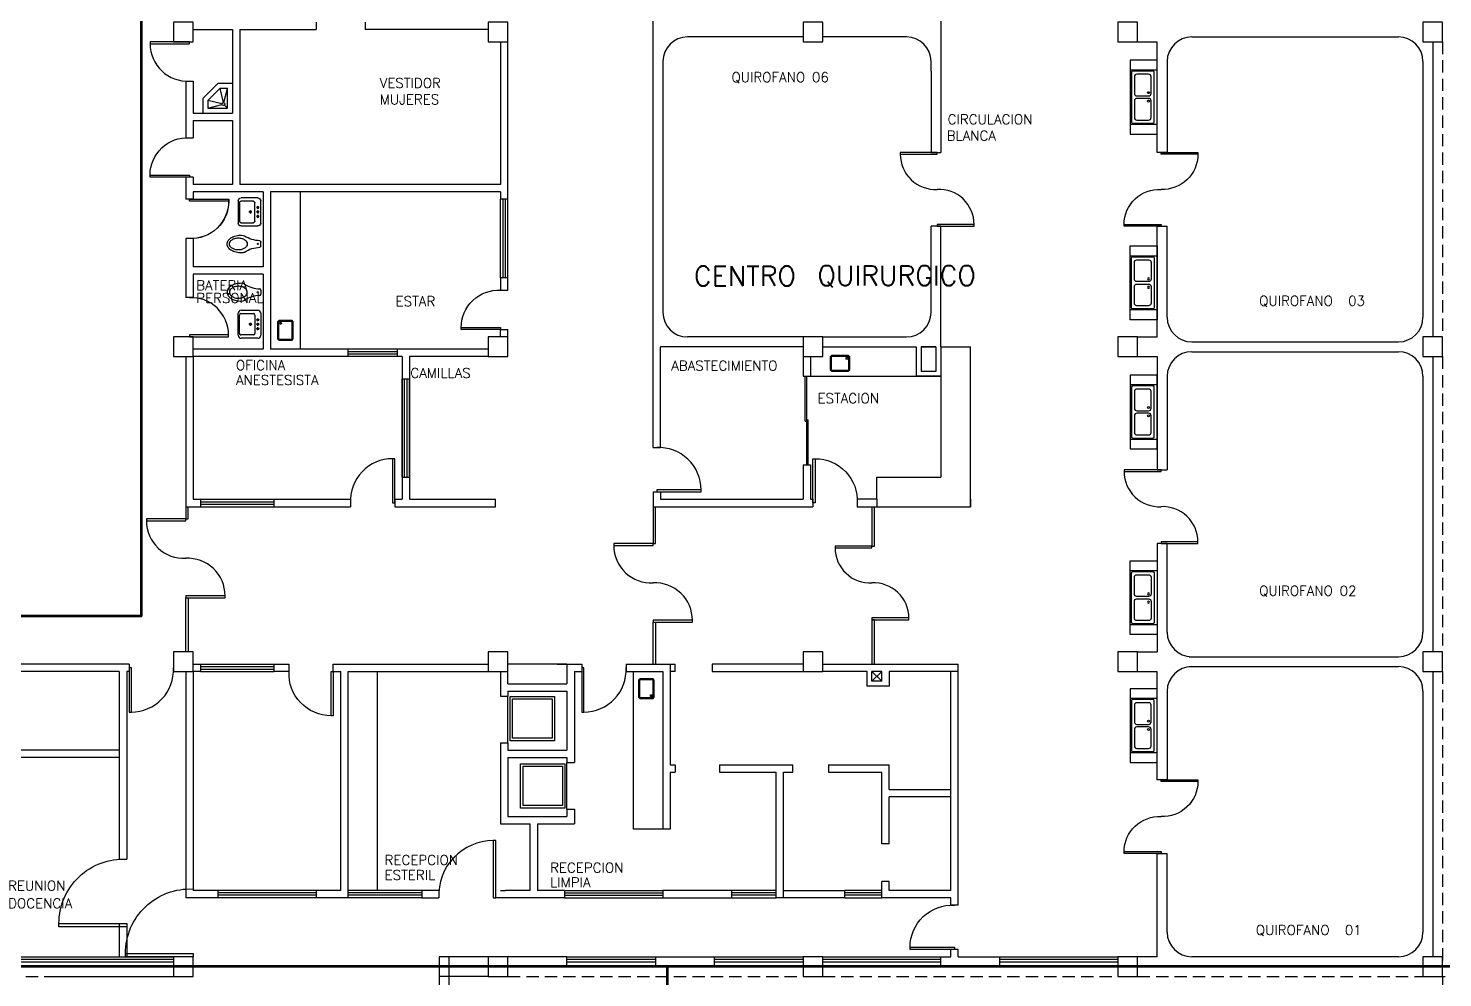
# Model space of a CAD drawing. Header units: metres. Extents: x 51 to 18146, y -212 to 18074.
# Drawn here: x 161.98 to 190.74, y 90.52 to 109.82 of the extents above; entities that cross this region are included whole.
import ezdxf

# ---------------------------------------------------------------- set-up
doc = ezdxf.new("R2010")
doc.units = ezdxf.units.M
doc.linetypes.add('HIDDEN', pattern=[0.375, 0.25, -0.125])
doc.layers.get('0').update_dxf_attribs({"color": 250})
for name, color, linetype in [('AY', 1, 'Continuous'), ('COL', 2, 'Continuous'), ('MU', 1, 'Continuous'), ('NO', 250, 'Continuous'), ('PA', 7, 'Continuous'), ('PU', 1, 'Continuous'), ('SA', 1, 'Continuous'), ('TA', 3, 'Continuous'), ('VE', 5, 'Continuous')]:
    doc.layers.add(name, color=color, linetype=linetype)
doc.layers.add('ZONAS', color=20, linetype='Continuous', lineweight=50)
doc.layers.get('0').freeze()
doc.styles.add('ROMANS', font='romans', dxfattribs={"height": 0.13})

# ---------------------------------------------------------------- blocks, each defined once
blk = doc.blocks.new('AS-28')
at = {"color": 0}
for points in [[(-0.201, 0.149), (-0.201, -0.121), (-0.176, -0.146), (0.174, -0.146), (0.199, -0.121), (0.199, 0.149), (0.174, 0.174), (-0.176, 0.174)], [(-0.181, 0.141), (-0.181, -0.112), (-0.168, -0.126), (0.165, -0.126), (0.179, -0.112), (0.179, 0.141), (0.165, 0.154), (-0.168, 0.154)]]:
    blk.add_lwpolyline(points, close=True, dxfattribs=at)
blk.add_circle((0.142, 0.115), 0.02, dxfattribs=at)
blk = doc.blocks.new('P-DE')
at = {"color": 0}
blk.add_lwpolyline([(-0.05, 1), (-0.05, 0), (0, 0), (0, 1), (-0.05, 1, 0.429311), (-1, 0, 3.280951)], format="xyb", dxfattribs=at)
blk = doc.blocks.new('-MP1')
at = {"color": 0}
for points in [[(0.475, 0.5), (0.475, 0), (0.5, 0), (0.5, 0.5), (0.475, 0.5, 0.429311), (0, 0, 3.280951)], [(-0.475, -0.5), (-0.475, 0), (-0.5, 0), (-0.5, -0.5), (-0.475, -0.5, 0.429311), (0, 0, 3.280951)]]:
    blk.add_lwpolyline(points, format="xyb", dxfattribs=at)
blk = doc.blocks.new('AS-04')
at = {"color": 0}
for p, q in [((0, 0.75), (-0.55, 0.75)), ((-0.55, 0.75), (-0.55, -0.75)), ((0, -0.75), (0, 0.75)), ((0, 0.55), (-0.55, 0.55)), ((-0.55, -0.55), (0, -0.55)), ((-0.55, -0.75), (0, -0.75))]:
    blk.add_line(p, q, dxfattribs=at)
for points in [[(-0.094, 0.53), (-0.494, 0.53, 0.414214), (-0.524, 0.5), (-0.524, -0.5, 0.414214), (-0.494, -0.53), (-0.094, -0.53, 0.414214), (-0.064, -0.5), (-0.064, 0.5, 0.414214)], [(-0.177, 0.465), (-0.417, 0.465, 0.414214), (-0.467, 0.415), (-0.467, 0.075, 0.414214), (-0.417, 0.025), (-0.177, 0.025, 0.414214), (-0.127, 0.075), (-0.127, 0.415, 0.414214)], [(-0.177, -0.026), (-0.417, -0.026, 0.414214), (-0.467, -0.076), (-0.467, -0.416, 0.414214), (-0.417, -0.466), (-0.177, -0.466, 0.414214), (-0.127, -0.416), (-0.127, -0.076, 0.414214)]]:
    blk.add_lwpolyline(points, format="xyb", close=True, dxfattribs=at)
for centre in [(-0.177, 0.091), (-0.177, -0.079)]:
    blk.add_circle(centre, 0.02, dxfattribs=at)
blk = doc.blocks.new('P-IZ')
at = {"color": 0}
blk.add_lwpolyline([(0.05, 1), (0.05, 0), (0, 0), (0, 1), (0.05, 1, -0.429311), (1, 0, -3.280951)], format="xyb", dxfattribs=at)
blk = doc.blocks.new('-COL40-')
at = {"color": 0}
blk.add_lwpolyline([(-0.2, 0.2), (-0.2, -0.2), (0.2, -0.2), (0.2, 0.2)], close=True, dxfattribs=at)
blk = doc.blocks.new('AS-14')
at = {"color": 0}
blk.add_line((-0.046, 0.483), (0.036, 0.483), dxfattribs=at)
for points in [[(-0.162, 0.158, 0.022879), (-0.17, 0.146, 0.128162), (-0.185, 0.088, 0.055069), (-0.173, -0.023, 0.068879), (-0.14, -0.11, 0.105724), (-0.079, -0.182, 0.165058), (-0.005, -0.207, 0.165058), (0.069, -0.182, 0.105724), (0.13, -0.11, 0.068879), (0.163, -0.023, 0.055069), (0.175, 0.088, 0.128162)], [(0.175, 0.088, 0.128162), (0.16, 0.146, 0.022879), (0.152, 0.158, 0.085166)]]:
    blk.add_lwpolyline(points, format="xyb", dxfattribs=at)
blk.add_lwpolyline([(-0.125, 0.023, 0.068446), (-0.116, -0.049, 0.080596), (-0.09, -0.105, 0.107056), (-0.047, -0.145, 0.138156), (-0.003, -0.158, 0.138156), (0.041, -0.145, 0.107056), (0.083, -0.105, 0.080596), (0.109, -0.049, 0.068446), (0.119, 0.023, 0.068446), (0.109, 0.095, 0.080596), (0.083, 0.151, 0.107056), (0.041, 0.191, 0.138156), (-0.003, 0.203, 0.138156), (-0.047, 0.191, 0.107056), (-0.09, 0.151, 0.080596), (-0.116, 0.095, 0.068446)], format="xyb", close=True, dxfattribs=at)
blk.add_circle((-0.002, 0.42), 0.0125, dxfattribs=at)
for centre, radius, start, end in [((-0.7, 0.487), 0.63, 327.6068, 357.4769), ((-0.046, 0.458), 0.025, 90, 177.4769), ((0.036, 0.458), 0.025, 2.5231, 90), ((0.69, 0.487), 0.63, 182.5231, 212.3932)]:
    blk.add_arc(centre, radius, start, end, dxfattribs=at)
blk = doc.blocks.new('AS-03')
at = {"color": 0}
for p, q in [((-0.218, 0.302), (0.232, 0.302)), ((-0.278, -0.098), (-0.278, 0.242)), ((-0.211, -0.103), (-0.211, 0.152)), ((-0.181, 0.182), (0.194, 0.182)), ((-0.053, 0.242), (-0.113, 0.242)), ((-0.083, 0.272), (-0.083, 0.212)), ((0.037, 0.242), (-0.023, 0.242)), ((0.037, 0.092), (-0.023, 0.092)), ((0.007, 0.272), (0.007, 0.212)), ((0.007, 0.122), (0.007, 0.062)), ((0.127, 0.242), (0.067, 0.242)), ((0.097, 0.272), (0.097, 0.212)), ((0.224, 0.152), (0.224, -0.103)), ((0.292, 0.242), (0.292, -0.098)), ((0.232, -0.158), (-0.218, -0.158)), ((0.194, -0.133), (-0.181, -0.133))]:
    blk.add_line(p, q, dxfattribs=at)
for centre in [(-0.083, 0.242), (0.007, 0.242), (0.007, 0.092), (0.097, 0.242)]:
    blk.add_circle(centre, 0.02, dxfattribs=at)
for centre, radius, start, end in [((-0.218, 0.242), 0.06, 90, 180), ((0.232, 0.242), 0.06, 0, 90), ((-0.181, 0.152), 0.03, 90, 180), ((0.194, 0.152), 0.03, 0, 90), ((-0.218, -0.098), 0.06, 180, 270), ((-0.181, -0.103), 0.03, 180, 270), ((0.194, -0.103), 0.03, 270, 0), ((0.232, -0.098), 0.06, 270, 0)]:
    blk.add_arc(centre, radius, start, end, dxfattribs=at)
blk = doc.blocks.new('AS-21')
at = {"color": 0}
for p, q in [((0.3, 0.6), (0, 0.6)), ((0.6, 0.3), (0.3, 0.6)), ((0.259, 0.5), (0.1, 0.5)), ((0.1, 0.5), (0.1, 0.1)), ((0.1, 0.5), (0.177, 0.213)), ((0.192, 0.213), (0.259, 0.5)), ((0.5, 0.259), (0.259, 0.5)), ((0.1, 0.1), (0.164, 0.164)), ((0.1, 0.1), (0.5, 0.1)), ((0.5, 0.259), (0.213, 0.191)), ((0.213, 0.177), (0.5, 0.1))]:
    blk.add_line(p, q, dxfattribs=at)
for points in [[(0.6, 0), (0.6, 0.3)], [(0.5, 0.1), (0.5, 0.259)]]:
    blk.add_lwpolyline(points, dxfattribs=at)
blk.add_circle((0.185, 0.185), 0.0292, dxfattribs=at)

msp = doc.modelspace()

# ---------------------------------------------------------------- linework, layer by layer
at = {"layer": 'AY', "color": 0, "linetype": 'HIDDEN'}
for p, q in [((190.734, 109.547), (190.734, 103.547)), ((190.734, 103.147), (190.734, 97.147)), ((190.734, 96.747), (190.734, 90.747)), ((158.934, 90.547), (164.934, 90.547)), ((162.454, 90.547), (164.934, 90.547)), ((171.734, 90.547), (177.734, 90.547)), ((171.734, 90.547), (177.734, 90.547)), ((178.134, 90.547), (184.134, 90.547)), ((178.134, 90.547), (184.134, 90.547)), ((184.534, 90.547), (209.394, 90.547)), ((184.534, 90.547), (187.809, 90.547))]:
    msp.add_line(p, q, dxfattribs=at)
at = {"layer": 'AY', "color": 0}
for p, q in [((179.334, 96.747), (179.134, 96.547)), ((179.334, 96.547), (179.134, 96.747)), ((179.334, 96.747), (179.134, 96.547)), ((179.334, 96.547), (179.134, 96.747)), ((171.73, 95.297), (171.73, 96.247)), ((172.934, 93.947), (172.934, 94.897))]:
    msp.add_line(p, q, dxfattribs=at)
at = {"layer": 'AY', "color": 15}
for points in [[(171.78, 96.238), (172.68, 96.238), (172.68, 95.338), (171.78, 95.338)], [(171.83, 96.188), (172.63, 96.188), (172.63, 95.388), (171.83, 95.388)], [(171.991, 94.869), (172.891, 94.869), (172.891, 93.969), (171.991, 93.969)], [(172.041, 94.819), (172.841, 94.819), (172.841, 94.019), (172.041, 94.019)]]:
    msp.add_lwpolyline(points, close=True, dxfattribs=at)
at = {"layer": 'MU', "color": 0}
for p, q in [((167.509, 106.497), (167.509, 103.297)), ((180.534, 103.347), (181.134, 103.347)), ((180.534, 103.347), (181.134, 103.347)), ((181.134, 100.247), (181.134, 103.347)), ((181.134, 100.097), (181.134, 103.347)), ((177.884, 102.747), (180.534, 102.747)), ((177.884, 102.747), (180.534, 102.747)), ((180.534, 102.747), (180.534, 100.697)), ((179.234, 100.247), (179.234, 100.697)), ((179.234, 100.697), (180.534, 100.697)), ((179.234, 100.097), (181.134, 100.097)), ((172.934, 96.897), (171.734, 96.897)), ((169.084, 92.297), (169.084, 96.747)), ((174.284, 93.542), (174.284, 96.747))]:
    msp.add_line(p, q, dxfattribs=at)
at = {"layer": 'NO'}
for p, q in [((175.134, 96.747), (175.134, 96.897)), ((175.884, 96.897), (175.884, 96.747)), ((179.484, 96.747), (179.484, 96.447)), ((177.524, 94.697), (177.524, 94.847)), ((178.253, 94.847), (178.253, 94.697)), ((179.484, 94.347), (179.484, 94.847)), ((179.484, 94.347), (180.734, 94.347)), ((175.034, 93.542), (174.284, 93.542)), ((179.484, 93.244), (179.334, 93.244)), ((179.484, 92.479), (179.334, 92.479)), ((171.334, 90.947), (170.334, 90.947)), ((170.334, 90.947), (170.334, 90.547)), ((170.534, 90.947), (170.534, 89.153)), ((171.334, 90.547), (170.334, 90.547)), ((170.334, 90.547), (170.334, 89.311))]:
    msp.add_line(p, q, dxfattribs=at)
at = {"layer": 'PA', "color": 0}
for p, q in [((174.684, 101.297), (174.684, 118.647)), ((180.534, 112.197), (180.534, 107.297)), ((167.834, 109.947), (167.834, 109.797)), ((168.834, 109.947), (168.834, 109.797)), ((165.334, 109.797), (166.134, 109.797)), ((166.134, 109.797), (166.134, 108.097)), ((166.284, 109.797), (166.284, 106.647)), ((166.284, 109.797), (167.834, 109.797)), ((171.334, 109.797), (168.834, 109.797)), ((171.584, 109.547), (171.584, 106.647)), ((171.734, 106.347), (171.734, 109.547)), ((177.734, 109.647), (175.384, 109.647)), ((179.834, 109.647), (178.134, 109.647)), ((184.534, 109.547), (184.934, 109.547)), ((184.934, 107.297), (184.934, 109.547)), ((185.634, 109.647), (189.834, 109.647)), ((190.534, 109.547), (190.534, 103.547)), ((174.884, 109.147), (174.884, 104.047)), ((180.334, 108.947), (180.334, 109.147)), ((185.134, 109.147), (185.134, 107.297)), ((190.334, 109.147), (190.334, 103.947)), ((165.184, 108.747), (165.184, 107.597)), ((165.184, 108.747), (165.334, 108.747)), ((165.334, 108.747), (165.334, 108.097)), ((180.334, 108.947), (180.334, 107.297)), ((165.184, 108.037), (165.184, 107.597)), ((165.334, 108.097), (166.134, 108.097)), ((165.334, 107.947), (165.334, 107.597)), ((165.334, 107.947), (166.134, 107.947)), ((165.334, 107.947), (165.334, 107.597)), ((166.134, 107.947), (166.134, 106.647)), ((174.884, 108.037), (174.884, 104.047)), ((180.334, 108.037), (180.334, 107.297)), ((180.534, 108.037), (180.534, 107.297)), ((184.934, 107.297), (184.934, 108.037)), ((185.134, 108.037), (185.134, 107.297)), ((165.184, 107.597), (165.334, 107.597)), ((165.184, 107.597), (165.334, 107.597)), ((180.334, 107.297), (180.534, 107.297)), ((180.334, 107.297), (180.534, 107.297)), ((185.134, 107.297), (184.934, 107.297)), ((185.134, 107.297), (184.934, 107.297)), ((165.184, 106.797), (165.184, 106.347)), ((165.334, 106.797), (165.184, 106.797)), ((165.184, 106.797), (165.184, 106.347)), ((165.334, 106.797), (165.184, 106.797)), ((165.334, 106.797), (165.334, 106.647)), ((165.334, 106.797), (165.334, 106.647)), ((166.134, 106.647), (165.334, 106.647)), ((166.134, 106.647), (165.334, 106.647)), ((165.334, 106.497), (165.334, 106.347)), ((166.759, 106.497), (165.334, 106.497)), ((165.334, 106.497), (165.334, 106.347)), ((168.334, 106.647), (166.284, 106.647)), ((171.584, 106.647), (166.284, 106.647)), ((166.759, 106.497), (166.759, 104.972)), ((166.909, 106.497), (166.909, 103.297)), ((171.584, 106.497), (166.909, 106.497)), ((171.584, 106.497), (171.584, 106.347)), ((165.334, 106.347), (165.184, 106.347)), ((165.334, 106.347), (165.184, 106.347)), ((171.734, 106.347), (171.584, 106.347)), ((165.334, 105.547), (165.184, 105.547)), ((165.334, 105.547), (165.184, 105.547)), ((165.184, 105.547), (165.184, 104.347)), ((165.334, 105.547), (165.334, 104.972)), ((180.534, 105.797), (180.334, 105.797)), ((180.334, 104.047), (180.334, 105.797)), ((180.534, 105.797), (180.334, 105.797)), ((180.534, 103.347), (180.534, 105.797)), ((180.534, 103.347), (180.534, 105.797)), ((184.934, 105.797), (185.134, 105.797)), ((184.934, 103.547), (184.934, 105.797)), ((184.934, 103.547), (184.934, 105.797)), ((184.934, 105.797), (185.134, 105.797)), ((185.134, 103.947), (185.134, 105.797)), ((185.134, 103.947), (185.134, 105.797)), ((166.759, 104.972), (165.334, 104.972)), ((165.334, 104.822), (165.334, 104.347)), ((166.759, 104.822), (165.334, 104.822)), ((166.759, 104.822), (166.759, 103.297)), ((171.584, 104.747), (171.584, 104.497)), ((171.734, 104.747), (171.584, 104.747)), ((171.734, 104.497), (171.734, 104.747)), ((171.584, 104.497), (171.734, 104.497)), ((165.334, 104.347), (165.184, 104.347)), ((171.584, 103.547), (171.584, 103.697)), ((171.734, 103.547), (171.734, 103.697)), ((177.734, 103.547), (175.384, 103.547)), ((177.734, 103.547), (175.384, 103.547)), ((178.134, 103.547), (179.834, 103.547)), ((184.534, 103.547), (184.934, 103.547)), ((184.534, 103.547), (184.934, 103.547)), ((166.759, 103.297), (165.334, 103.297)), ((168.484, 103.297), (166.909, 103.297)), ((168.484, 103.147), (168.484, 103.297)), ((171.334, 103.297), (169.484, 103.297)), ((169.484, 103.297), (169.484, 103.147)), ((171.334, 103.297), (169.484, 103.297)), ((169.484, 103.297), (169.484, 103.147)), ((177.734, 103.347), (174.834, 103.347)), ((175.584, 103.347), (174.834, 103.347)), ((174.834, 101.297), (174.834, 103.347)), ((177.734, 103.347), (175.734, 103.347)), ((178.134, 103.347), (180.034, 103.347)), ((178.134, 103.347), (180.034, 103.347)), ((180.034, 103.347), (180.034, 102.747)), ((180.034, 103.347), (180.034, 102.747)), ((180.134, 103.347), (180.434, 103.347)), ((180.134, 103.347), (180.134, 102.847)), ((180.434, 103.347), (180.134, 103.347)), ((180.134, 103.347), (180.434, 103.347)), ((180.134, 103.347), (180.134, 102.847)), ((180.434, 103.347), (180.134, 103.347)), ((180.434, 103.347), (180.434, 102.847)), ((180.434, 103.347), (180.434, 102.847)), ((180.534, 103.347), (180.534, 102.747)), ((180.534, 103.347), (180.534, 102.747)), ((185.634, 103.447), (189.834, 103.447)), ((185.634, 103.447), (187.809, 103.447)), ((185.634, 103.247), (189.834, 103.247)), ((185.634, 103.247), (187.809, 103.247)), ((165.184, 103.147), (165.184, 100.097)), ((165.184, 103.147), (165.184, 100.097)), ((165.334, 103.147), (165.334, 100.247)), ((168.484, 103.147), (165.334, 103.147)), ((168.484, 103.147), (165.334, 103.147)), ((165.334, 103.147), (165.334, 100.247)), ((169.584, 103.147), (169.484, 103.147)), ((169.584, 103.147), (169.484, 103.147)), ((169.584, 103.147), (169.584, 100.247)), ((169.584, 103.147), (169.584, 102.697)), ((171.334, 103.147), (169.734, 103.147)), ((169.734, 103.147), (169.734, 100.247)), ((171.334, 103.147), (169.734, 103.147)), ((169.734, 103.147), (169.734, 102.697)), ((177.734, 103.147), (177.734, 102.747)), ((177.884, 103.147), (177.884, 102.747)), ((184.534, 103.147), (184.934, 103.147)), ((184.534, 103.147), (184.934, 103.147)), ((184.934, 103.147), (184.934, 100.847)), ((184.934, 103.147), (184.934, 100.847)), ((190.534, 103.147), (190.534, 97.147)), ((169.584, 102.697), (169.734, 102.697)), ((177.734, 102.747), (177.884, 102.747)), ((180.534, 102.747), (180.034, 102.747)), ((180.534, 102.747), (180.034, 102.747)), ((180.434, 102.847), (180.134, 102.847)), ((180.434, 102.847), (180.134, 102.847)), ((185.134, 102.747), (185.134, 100.847)), ((185.134, 102.747), (185.134, 100.847)), ((190.334, 102.747), (190.334, 97.547)), ((174.684, 101.297), (174.834, 101.297)), ((177.734, 100.947), (177.734, 100.247)), ((177.734, 100.947), (177.884, 100.947)), ((177.734, 100.947), (177.734, 100.247)), ((177.734, 100.947), (177.884, 100.947)), ((177.884, 100.947), (177.884, 100.247)), ((177.884, 100.947), (177.884, 100.247)), ((169.584, 100.697), (169.584, 100.247)), ((169.584, 100.697), (169.734, 100.697)), ((169.734, 100.697), (169.734, 100.247)), ((184.934, 100.847), (185.134, 100.847)), ((184.934, 100.847), (185.134, 100.847)), ((174.684, 100.397), (174.684, 100.097)), ((174.684, 100.397), (174.834, 100.397)), ((174.834, 100.397), (174.834, 100.247)), ((165.184, 100.097), (168.534, 100.097)), ((165.184, 100.097), (165.484, 100.097)), ((165.334, 100.247), (168.534, 100.247)), ((165.334, 100.247), (165.484, 100.247)), ((165.484, 100.247), (165.484, 100.097)), ((166.984, 100.247), (168.534, 100.247)), ((166.984, 100.097), (166.984, 100.247)), ((166.984, 100.097), (168.534, 100.097)), ((168.534, 100.247), (168.534, 100.097)), ((168.534, 100.247), (168.534, 100.097)), ((169.434, 100.247), (169.584, 100.247)), ((169.434, 100.247), (169.434, 100.097)), ((169.434, 100.247), (169.584, 100.247)), ((169.434, 100.247), (169.434, 100.097)), ((169.434, 100.097), (171.484, 100.097)), ((169.434, 100.097), (171.484, 100.097)), ((169.734, 100.247), (171.484, 100.247)), ((169.734, 100.247), (171.484, 100.247)), ((171.484, 100.097), (171.484, 100.247)), ((171.484, 100.097), (171.484, 100.247)), ((174.684, 100.097), (177.934, 100.097)), ((174.684, 100.097), (177.934, 100.097)), ((174.834, 100.247), (177.734, 100.247)), ((174.834, 100.247), (175.584, 100.247)), ((175.734, 100.247), (177.734, 100.247)), ((177.884, 100.247), (177.934, 100.247)), ((177.884, 100.247), (177.934, 100.247)), ((177.934, 100.247), (177.934, 100.097)), ((177.934, 100.247), (177.934, 100.097)), ((179.234, 100.247), (178.834, 100.247)), ((178.834, 100.247), (178.834, 100.097)), ((179.234, 100.247), (178.834, 100.247)), ((178.834, 100.247), (178.834, 100.097)), ((178.834, 100.097), (179.234, 100.097)), ((178.834, 100.097), (179.234, 100.097)), ((179.234, 100.247), (179.234, 100.097)), ((179.234, 100.247), (179.234, 100.097)), ((184.934, 99.347), (184.934, 97.147)), ((185.134, 99.347), (184.934, 99.347)), ((184.934, 99.347), (184.934, 97.147)), ((185.134, 99.347), (184.934, 99.347)), ((185.134, 97.547), (185.134, 99.347)), ((185.134, 97.547), (185.134, 99.347)), ((164.034, 96.897), (159.134, 96.897)), ((164.034, 96.897), (164.034, 96.747)), ((165.334, 96.897), (165.484, 96.897)), ((165.484, 96.897), (165.484, 96.747)), ((166.984, 96.897), (167.284, 96.897)), ((166.984, 96.747), (166.984, 96.897)), ((167.284, 96.747), (167.284, 96.897)), ((168.184, 96.747), (168.184, 96.897)), ((168.184, 96.897), (171.334, 96.897)), ((169.134, 96.897), (169.584, 96.897)), ((172.734, 96.897), (173.084, 96.897)), ((172.934, 96.897), (172.934, 96.497)), ((172.934, 96.897), (173.234, 96.897)), ((173.234, 96.897), (173.234, 96.747)), ((174.134, 96.897), (175.134, 96.897)), ((174.134, 96.897), (174.134, 96.747)), ((175.034, 96.897), (175.034, 94.847)), ((177.734, 96.897), (175.884, 96.897)), ((177.734, 96.897), (176.784, 96.897)), ((178.134, 96.897), (180.884, 96.897)), ((178.984, 96.897), (179.534, 96.897)), ((180.884, 94.347), (180.884, 96.897)), ((184.534, 97.147), (184.934, 97.147)), ((184.534, 97.147), (184.934, 97.147)), ((185.584, 97.047), (189.834, 97.047)), ((185.584, 97.047), (187.809, 97.047)), ((163.834, 96.747), (159.134, 96.747)), ((163.834, 96.747), (163.834, 92.931)), ((163.984, 96.747), (163.984, 92.932)), ((164.034, 96.747), (163.984, 96.747)), ((165.184, 96.747), (165.184, 92.147)), ((165.484, 96.747), (165.334, 96.747)), ((165.334, 96.747), (165.334, 92.297)), ((167.284, 96.747), (166.984, 96.747)), ((167.284, 96.747), (167.284, 96.747)), ((168.184, 96.747), (168.334, 96.747)), ((168.334, 92.297), (168.334, 96.747)), ((168.484, 96.747), (171.334, 96.747)), ((168.484, 92.147), (168.484, 96.747)), ((169.134, 96.747), (169.284, 96.747)), ((170.434, 96.747), (170.434, 96.747)), ((171.584, 96.747), (171.584, 96.247)), ((171.734, 96.497), (171.734, 96.747)), ((173.084, 96.747), (173.084, 94.897)), ((173.084, 96.747), (173.234, 96.747)), ((174.134, 96.747), (174.884, 96.747)), ((174.884, 96.747), (174.884, 93.542)), ((175.134, 96.747), (175.034, 96.747)), ((175.884, 96.747), (177.734, 96.747)), ((176.784, 96.747), (177.734, 96.747)), ((179.034, 96.747), (178.134, 96.747)), ((179.034, 96.747), (178.984, 96.747)), ((179.034, 96.447), (179.034, 96.747)), ((179.034, 96.447), (179.034, 96.747)), ((179.134, 96.547), (179.134, 96.747)), ((179.334, 96.747), (179.134, 96.747)), ((179.134, 96.547), (179.134, 96.747)), ((179.334, 96.747), (179.134, 96.747)), ((179.334, 96.547), (179.334, 96.747)), ((179.334, 96.547), (179.334, 96.747)), ((180.884, 96.747), (179.484, 96.747)), ((180.734, 92.297), (180.734, 96.747)), ((184.534, 96.747), (184.934, 96.747)), ((184.534, 96.747), (184.934, 96.747)), ((184.934, 94.547), (184.934, 96.747)), ((184.934, 94.547), (184.934, 96.747)), ((185.584, 96.847), (189.834, 96.847)), ((185.584, 96.847), (187.809, 96.847)), ((190.534, 96.747), (190.534, 90.947)), ((171.734, 96.497), (172.934, 96.497)), ((171.734, 96.347), (171.734, 96.247)), ((171.734, 96.347), (172.934, 96.347)), ((172.934, 96.347), (172.934, 95.147)), ((179.334, 96.447), (179.034, 96.447)), ((179.484, 96.447), (179.034, 96.447)), ((179.334, 96.547), (179.134, 96.547)), ((179.334, 96.547), (179.134, 96.547)), ((185.134, 96.347), (185.134, 94.547)), ((185.134, 96.347), (185.134, 94.547)), ((190.334, 96.347), (190.334, 91.447)), ((171.584, 96.247), (171.734, 96.247)), ((165.334, 95.347), (165.334, 94.147)), ((171.584, 95.297), (171.734, 95.297)), ((171.584, 95.297), (171.584, 93.647)), ((171.734, 95.297), (171.734, 95.147)), ((163.834, 95.147), (155.434, 95.147)), ((163.834, 94.997), (155.584, 94.997)), ((171.734, 95.147), (172.934, 95.147)), ((171.734, 94.997), (172.934, 94.997)), ((171.734, 94.997), (171.734, 93.797)), ((172.934, 94.997), (172.934, 94.897)), ((172.934, 94.897), (173.084, 94.897)), ((175.034, 94.847), (175.134, 94.847)), ((175.034, 94.697), (175.034, 93.542)), ((175.034, 94.697), (175.134, 94.697)), ((175.134, 94.847), (175.134, 94.697)), ((176.034, 94.847), (177.524, 94.847)), ((176.034, 94.847), (176.034, 94.697)), ((176.034, 94.697), (177.184, 94.697)), ((177.184, 92.147), (177.184, 94.697)), ((177.334, 94.697), (177.524, 94.697)), ((177.334, 92.147), (177.334, 94.697)), ((178.253, 94.847), (179.484, 94.847)), ((178.253, 94.697), (179.334, 94.697)), ((179.334, 93.244), (179.334, 94.697)), ((180.884, 93.347), (180.884, 94.347)), ((185.134, 94.547), (184.934, 94.547)), ((185.134, 94.547), (184.934, 94.547)), ((180.734, 94.197), (179.484, 94.197)), ((179.484, 93.244), (179.484, 94.197)), ((171.734, 93.797), (172.934, 93.797)), ((172.934, 93.947), (173.084, 93.947)), ((172.934, 93.947), (172.934, 93.797)), ((173.084, 93.947), (173.084, 93.647)), ((171.584, 93.647), (172.184, 93.647)), ((172.184, 92.297), (172.184, 93.647)), ((172.334, 93.647), (172.334, 92.297)), ((172.334, 93.647), (173.084, 93.647)), ((180.884, 91.997), (180.884, 93.347)), ((184.934, 90.947), (184.934, 93.047)), ((184.934, 93.047), (185.134, 93.047)), ((184.934, 90.947), (184.934, 93.047)), ((184.934, 93.047), (185.134, 93.047)), ((185.134, 91.447), (185.134, 93.047)), ((185.134, 91.447), (185.134, 93.047)), ((165.834, 92.297), (165.334, 92.297)), ((165.834, 92.297), (165.834, 92.147)), ((168.334, 92.297), (167.834, 92.297)), ((167.834, 92.297), (167.834, 92.147)), ((169.984, 92.297), (169.984, 92.147)), ((170.333, 92.297), (169.984, 92.297)), ((172.184, 92.297), (171.684, 92.297)), ((172.884, 92.297), (172.334, 92.297)), ((172.884, 92.297), (172.884, 92.147)), ((174.884, 92.297), (174.884, 92.147)), ((176.284, 92.297), (174.884, 92.297)), ((176.284, 92.147), (176.284, 92.297)), ((177.334, 92.297), (178.584, 92.297)), ((178.584, 92.147), (178.584, 92.297)), ((179.334, 92.147), (179.334, 92.479)), ((179.484, 92.297), (179.484, 92.479)), ((180.734, 92.297), (179.484, 92.297)), ((165.834, 92.147), (165.184, 92.147)), ((168.484, 92.147), (167.834, 92.147)), ((169.984, 92.147), (170.33, 92.147)), ((172.884, 92.147), (171.491, 92.147)), ((174.884, 92.147), (176.284, 92.147)), ((177.334, 92.147), (177.184, 92.147)), ((178.584, 92.147), (177.334, 92.147)), ((180.734, 92.147), (179.334, 92.147)), ((180.734, 91.997), (180.734, 92.147)), ((180.884, 91.997), (180.734, 91.997)), ((163.834, 91.624), (163.834, 90.947)), ((163.984, 91.624), (163.984, 90.947)), ((163.834, 90.947), (163.984, 90.947)), ((163.834, 90.947), (163.984, 90.947)), ((172.934, 90.947), (171.734, 90.947)), ((172.934, 90.747), (172.934, 90.947)), ((174.734, 90.947), (175.934, 90.947)), ((174.734, 90.947), (174.734, 90.747)), ((175.934, 90.747), (175.934, 90.947)), ((180.534, 90.747), (180.534, 90.947)), ((180.534, 90.947), (180.734, 90.947)), ((180.884, 91.097), (180.734, 91.097)), ((180.734, 90.947), (180.734, 91.097)), ((180.884, 90.947), (180.884, 91.097)), ((180.884, 90.947), (181.734, 90.947)), ((181.734, 90.747), (181.734, 90.947)), ((184.934, 90.947), (184.534, 90.947)), ((184.934, 90.947), (184.534, 90.947)), ((189.834, 90.947), (185.634, 90.947)), ((187.809, 90.947), (185.634, 90.947)), ((172.934, 90.747), (171.734, 90.747)), ((174.734, 90.747), (175.934, 90.747)), ((180.534, 90.747), (181.734, 90.747)), ((209.194, 90.747), (184.534, 90.747)), ((187.809, 90.747), (184.534, 90.747))]:
    msp.add_line(p, q, dxfattribs=at)
at = {"layer": 'PA', "color": 0, "linetype": 'HIDDEN'}
msp.add_line((171.584, 103.697), (171.734, 103.697), dxfattribs=at)
at = {"layer": 'PA', "color": 15}
for centre, start, end in [((175.384, 109.147), 90, 180), ((179.834, 109.147), 0, 90), ((185.634, 109.147), 90, 180), ((189.834, 109.147), 0, 90), ((175.384, 104.047), 180, 270), ((175.384, 104.047), 180, 270), ((179.834, 104.047), 270, 0), ((185.634, 103.947), 180, 270), ((185.634, 103.947), 180, 270), ((189.834, 103.947), 270, 0), ((185.634, 102.747), 90, 180), ((185.634, 102.747), 90, 180), ((189.834, 102.747), 0, 90), ((185.634, 97.547), 180, 270), ((185.634, 97.547), 180, 270), ((189.834, 97.547), 270, 0), ((185.634, 96.347), 90, 180), ((185.634, 96.347), 90, 180), ((189.834, 96.347), 0, 90), ((185.634, 91.447), 180, 270), ((185.634, 91.447), 180, 270), ((189.834, 91.447), 270, 0)]:
    msp.add_arc(centre, 0.5, start, end, dxfattribs=at)
at = {"layer": 'PU', "color": 15}
for p, q in [((177.779, 101.834), (177.779, 102.747)), ((177.809, 100.947), (177.809, 102.747)), ((177.779, 101.834), (177.809, 101.834)), ((177.809, 101.865), (177.839, 101.865)), ((177.839, 100.947), (177.839, 101.865)), ((165.184, 98.247), (165.234, 98.247))]:
    msp.add_line(p, q, dxfattribs=at)
at = {"layer": 'TA', "color": 0}
for p, q in [((179.234, 100.097), (181.134, 100.097)), ((181.134, 100.247), (181.134, 100.097)), ((190.734, 90.547), (190.734, 89.424))]:
    msp.add_line(p, q, dxfattribs=at)
at = {"layer": 'VE', "color": 0}
for p, q in [((171.584, 104.747), (171.584, 106.347)), ((171.634, 104.747), (171.634, 106.347)), ((171.684, 104.747), (171.684, 106.347)), ((171.734, 104.747), (171.734, 106.347)), ((169.484, 103.297), (168.484, 103.297)), ((169.484, 103.297), (168.484, 103.297)), ((169.484, 103.247), (168.484, 103.247)), ((169.484, 103.247), (168.484, 103.247)), ((169.484, 103.197), (168.484, 103.197)), ((169.484, 103.197), (168.484, 103.197)), ((169.484, 103.147), (168.484, 103.147)), ((169.484, 103.147), (168.484, 103.147)), ((169.584, 100.697), (169.584, 102.697)), ((169.634, 100.697), (169.634, 102.697)), ((169.684, 100.697), (169.684, 102.697)), ((169.734, 100.697), (169.734, 102.697)), ((165.184, 100.097), (165.184, 99.847)), ((165.234, 99.847), (165.234, 100.097)), ((165.484, 100.247), (166.984, 100.247)), ((165.484, 100.197), (166.984, 100.197)), ((165.484, 100.147), (166.984, 100.147)), ((165.484, 100.097), (166.984, 100.097)), ((174.684, 100.097), (174.684, 99.347)), ((174.734, 99.347), (174.734, 100.097)), ((179.134, 100.097), (179.134, 99.297)), ((179.134, 100.097), (179.134, 99.297)), ((179.184, 99.297), (179.184, 100.097)), ((179.184, 99.297), (179.184, 100.097)), ((165.184, 99.847), (165.234, 99.847)), ((174.684, 99.347), (174.734, 99.347)), ((179.134, 99.297), (179.184, 99.297)), ((179.134, 99.297), (179.184, 99.297)), ((165.184, 98.247), (165.234, 98.247)), ((165.184, 97.147), (165.184, 98.247)), ((165.234, 98.247), (165.234, 97.147)), ((179.134, 97.797), (179.134, 96.897)), ((179.184, 97.797), (179.134, 97.797)), ((179.134, 97.797), (179.134, 96.897)), ((179.184, 97.797), (179.134, 97.797)), ((179.184, 96.897), (179.184, 97.797)), ((179.184, 96.897), (179.184, 97.797)), ((174.684, 96.897), (174.684, 97.747)), ((174.734, 97.747), (174.734, 96.897)), ((165.484, 96.897), (166.984, 96.897)), ((172.734, 96.897), (171.734, 96.897)), ((165.484, 96.847), (166.984, 96.847)), ((165.484, 96.797), (166.984, 96.797)), ((165.484, 96.747), (166.984, 96.747)), ((167.834, 92.297), (165.834, 92.297)), ((169.984, 92.297), (168.484, 92.297)), ((171.584, 92.297), (171.684, 92.297)), ((172.884, 92.297), (174.884, 92.297)), ((177.184, 92.297), (176.284, 92.297)), ((179.334, 92.297), (178.584, 92.297)), ((167.834, 92.247), (165.834, 92.247)), ((167.834, 92.197), (165.834, 92.197)), ((167.834, 92.147), (165.834, 92.147)), ((169.984, 92.247), (168.484, 92.247)), ((169.984, 92.197), (168.484, 92.197)), ((169.984, 92.147), (168.484, 92.147)), ((172.884, 92.247), (174.884, 92.247)), ((172.884, 92.197), (174.884, 92.197)), ((172.884, 92.147), (174.884, 92.147)), ((177.184, 92.247), (176.284, 92.247)), ((177.184, 92.197), (176.284, 92.197)), ((176.284, 92.147), (177.184, 92.147)), ((179.334, 92.247), (178.584, 92.247)), ((179.334, 92.197), (178.584, 92.197)), ((178.584, 92.147), (179.334, 92.147)), ((159.134, 90.947), (164.934, 90.947)), ((159.134, 90.897), (164.934, 90.897)), ((162.454, 90.947), (164.934, 90.947)), ((162.454, 90.897), (164.934, 90.897)), ((172.934, 90.947), (174.734, 90.947)), ((172.934, 90.897), (174.734, 90.897)), ((175.934, 90.947), (177.734, 90.947)), ((175.934, 90.897), (177.734, 90.897)), ((178.134, 90.947), (180.534, 90.947)), ((178.134, 90.897), (180.534, 90.897)), ((181.734, 90.947), (184.134, 90.947)), ((181.734, 90.947), (184.134, 90.947)), ((181.734, 90.897), (184.134, 90.897)), ((181.734, 90.897), (184.134, 90.897)), ((159.134, 90.847), (164.934, 90.847)), ((159.134, 90.747), (164.934, 90.747)), ((162.454, 90.847), (164.934, 90.847)), ((162.454, 90.747), (164.934, 90.747)), ((172.934, 90.847), (174.734, 90.847)), ((172.934, 90.747), (174.734, 90.747)), ((175.934, 90.847), (177.734, 90.847)), ((175.934, 90.747), (177.734, 90.747)), ((178.134, 90.847), (180.534, 90.847)), ((178.134, 90.747), (180.534, 90.747)), ((181.734, 90.847), (184.134, 90.847)), ((181.734, 90.847), (184.134, 90.847)), ((181.734, 90.747), (184.134, 90.747)), ((181.734, 90.747), (184.134, 90.747))]:
    msp.add_line(p, q, dxfattribs=at)
at = {"layer": 'ZONAS', "color": 8, "lineweight": 140}
for points in [[(164.377, 173.584), (184.312, 173.473), (199.731, 173.46), (242.119, 125.393), (231.707, 116.212), (191.621, 116.212), (191.621, 90.747), (152.784, 90.747), (152.784, 97.879), (164.287, 97.879), (164.287, 112.847)], [(231.707, 116.212), (231.707, 77.298), (174.979, 77.298), (174.979, 90.747)]]:
    msp.add_lwpolyline(points, dxfattribs=at)

# ---------------------------------------------------------------- block references
at = {"layer": 'COL', "color": 0}
for p in [(165.134, 109.747), (171.534, 109.747), (177.934, 109.747), (184.334, 109.747), (190.534, 109.747), (165.134, 103.347), (165.134, 103.347), (171.534, 103.347), (171.534, 103.347), (177.934, 103.347), (177.934, 103.347), (184.334, 103.347), (184.334, 103.347), (190.534, 103.347), (165.134, 96.947), (171.534, 96.947), (171.534, 96.947), (177.934, 96.947), (177.934, 96.947), (184.334, 96.947), (184.334, 96.947), (190.534, 96.947), (165.134, 90.747), (171.534, 90.747), (177.934, 90.747), (184.334, 90.747), (184.334, 90.747), (190.534, 90.747)]:
    msp.add_blockref('-COL40-', p, dxfattribs=at)
at = {"layer": 'PU', "color": 0}
for name, p, xscale, yscale, zscale, rotation in [('P-DE', (165.259, 109.547), 0.8, 0.8, 0.8, 90), ('P-DE', (165.259, 106.797), -0.8, 0.8, 0.8, 90), ('-MP1', (180.459, 106.547), 1.5, 1.5, 1.5, 270), ('-MP1', (180.459, 106.547), 1.5, 1.5, 1.5, 270), ('-MP1', (185.009, 106.547), -1.5, 1.5, 1.5, 90), ('-MP1', (185.009, 106.547), -1.5, 1.5, 1.5, 90), ('P-DE', (165.259, 106.347), -0.8, 0.8, 0.8, 270), ('P-DE', (165.259, 106.347), -0.798, 0.798, 0.798, 270), ('P-IZ', (171.584, 103.697), 0.8, 0.8, 0.8, 90), ('P-DE', (165.259, 103.547), 0.798, 0.798, 0.798, 270), ('P-IZ', (174.759, 100.397), -0.9, 0.9, 0.9, 270), ('-MP1', (185.009, 100.097), 1.5, 1.5, 1.5, 90), ('-MP1', (185.009, 100.097), 1.5, 1.5, 1.5, 90), ('-MP1', (165.184, 99.047), 1.6, 1.6, 1.6, 90), ('-MP1', (174.684, 98.547), 1.6, 1.6, 1.6, 90), ('-MP1', (179.134, 98.547), 1.5, 1.5, 1.5, 90), ('-MP1', (179.134, 98.547), 1.5, 1.5, 1.5, 90), ('P-DE', (164.034, 96.822), 0.9, 0.9, 0.9, 180), ('P-DE', (168.184, 96.747), -0.9, 0.9, 0.9, 180), ('P-DE', (173.234, 96.822), 0.9, 0.9, 0.9, 180), ('-MP1', (185.009, 93.797), -1.5, 1.5, 1.5, 90), ('-MP1', (185.009, 93.797), -1.5, 1.5, 1.5, 90), ('P-IZ', (163.984, 91.555), 1.376631905231931, 1.376631905231931, 1.376631905231931, 89.99999999999999), ('P-IZ', (165.334, 90.947), 1.376631905231931, 1.376631905231931, 1.376631905231931, 89.99999999999999), ('P-IZ', (180.809, 91.097), 0.9, 0.9, 0.9, 90)]:
    msp.add_blockref(name, p, dxfattribs=dict(at, xscale=xscale, yscale=yscale, zscale=zscale, rotation=rotation))
for name, p, xscale, yscale, zscale in [('P-DE', (169.434, 100.172), 0.9, 0.9, 0.9), ('P-DE', (169.434, 100.172), 0.9, 0.9, 0.9), ('P-IZ', (177.934, 100.172), 0.9, 0.9, 0.9), ('P-IZ', (177.934, 100.172), 0.9, 0.9, 0.9), ('P-IZ', (171.491, 92.147), -1.160980422584528, 1.160980422584528, 1.160980422584528)]:
    msp.add_blockref(name, p, dxfattribs=dict(at, xscale=xscale, yscale=yscale, zscale=zscale))
at = {"layer": 'SA', "color": 15}
for p in [(184.934, 108.422), (184.934, 102.022), (184.934, 95.647), (184.934, 95.647)]:
    msp.add_blockref('AS-04', p, dxfattribs=at)
at = {"layer": 'SA', "color": 15, "rotation": 90}
msp.add_blockref('AS-21', (166.134, 108.097), dxfattribs=at)
at = {"layer": 'SA', "color": 0, "xscale": -1, "rotation": 270}
for name, p in [('AS-03', (166.408, 106.081)), ('AS-14', (166.231, 105.441))]:
    msp.add_blockref(name, p, dxfattribs=at)
at = {"layer": 'SA', "color": 15, "xscale": -1, "rotation": 180}
for p in [(184.934, 104.647), (184.934, 98.247), (184.934, 98.247)]:
    msp.add_blockref('AS-04', p, dxfattribs=at)
at = {"layer": 'SA', "color": 0}
for name, p, rotation in [('AS-14', (166.231, 104.452), 270), ('AS-03', (166.408, 103.812), 270), ('AS-28', (167.225, 103.682), 90), ('AS-28', (174.534, 96.397), 270)]:
    msp.add_blockref(name, p, dxfattribs=dict(at, rotation=rotation))
msp.add_blockref('AS-28', (178.484, 102.997), dxfattribs=at)
msp.add_blockref('AS-28', (178.484, 102.997), dxfattribs=at)

# ---------------------------------------------------------------- texts
at = {"layer": 'NO', "color": 0, "style": 'ROMANS'}
for s, height, p in [('VESTIDOR', 0.2, (169.128, 108.609)), ('QUIROFANO 06', 0.2, (176.277, 108.727)), ('MUJERES', 0.2, (169.128, 108.275)), ('CIRCULACION', 0.2, (180.672, 107.871)), ('BLANCA', 0.2, (180.652, 107.54)), ('CENTRO', 0.4, (175.515, 104.588)), ('QUIRURGICO', 0.4, (178.024, 104.596)), ('BATERIA', 0.2, (165.396, 104.497)), ('PERSONAL', 0.2, (165.396, 104.24)), ('ESTAR', 0.2, (169.451, 104.173)), ('QUIROFANO', 0.2, (187.003, 104.181)), ('03', 0.2, (188.813, 104.181)), ('OFICINA', 0.2, (166.205, 102.873)), ('ABASTECIMIENTO', 0.2, (175.053, 102.863)), ('ANESTESISTA', 0.2, (166.205, 102.571)), ('CAMILLAS', 0.2, (169.751, 102.714)), ('ESTACION', 0.2, (178.027, 102.201)), ('QUIROFANO 02', 0.2, (187.003, 98.287)), ('RECEPCION', 0.2, (169.227, 92.813)), ('ESTERIL', 0.2, (169.227, 92.51)), ('RECEPCION', 0.2, (172.591, 92.66)), ('REUNION', 0.2, (161.574, 92.293)), ('LIMPIA', 0.2, (172.591, 92.36)), ('DOCENCIA', 0.2, (161.574, 91.933)), ('QUIROFANO', 0.2, (186.936, 91.39)), ('01', 0.2, (188.746, 91.39))]:
    msp.add_text(s, height=height, dxfattribs=at).set_placement(p)

doc.saveas('drawing.dxf')
